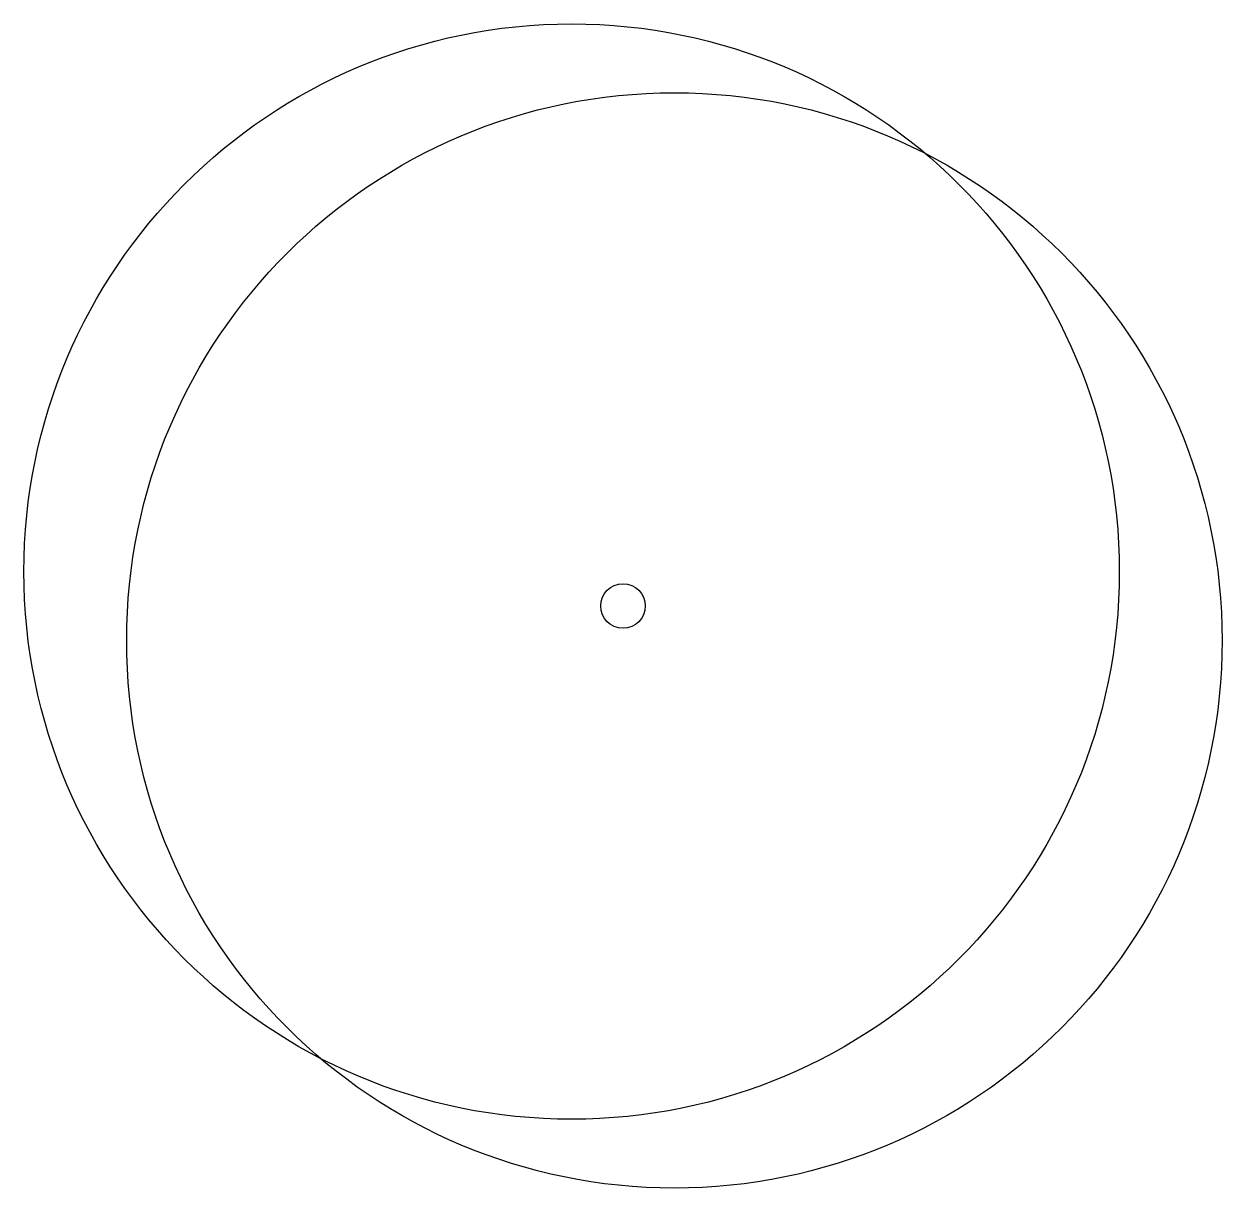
# Model space of a CAD drawing. Extents: x -6.4 to 6.4, y -6.2 to 6.2.
import ezdxf

# ---------------------------------------------------------------- set-up
doc = ezdxf.new("R2010")
doc.units = 0
doc.layers.get('0').update_dxf_attribs({"linetype": 'CONTINUOUS'})

msp = doc.modelspace()

# ---------------------------------------------------------------- linework, layer by layer
for centre, radius in [((-0.548, 0.367), 5.841), ((0.548, -0.367), 5.841), ((0, 0), 0.238)]:
    msp.add_circle(centre, radius)

doc.saveas('drawing.dxf')
